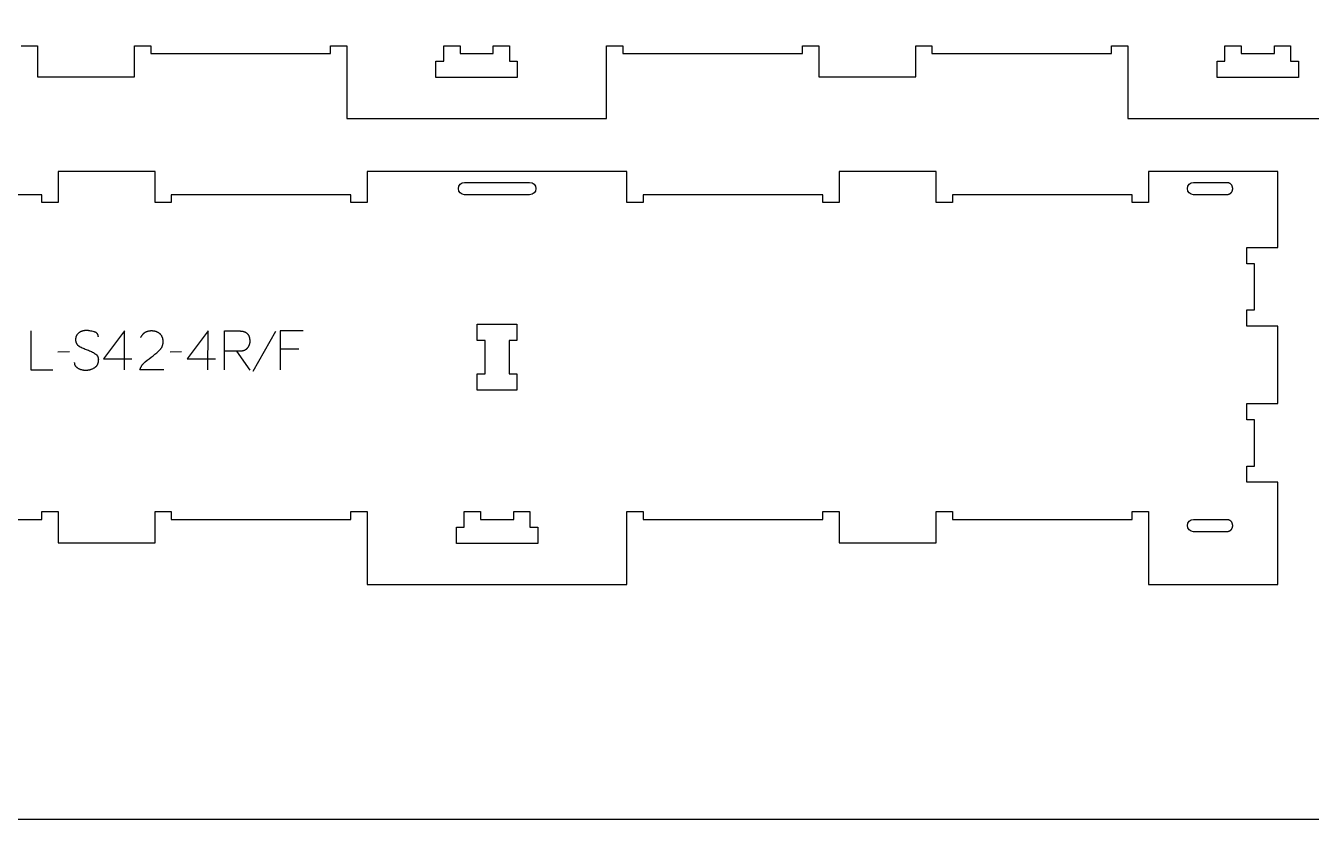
# Model space of a CAD drawing. Extents: x -10701 to -7518, y -36097 to -28504.
# Drawn here: x -9725 to -8737, y -33068 to -32458 of the extents above; entities that cross this region are included whole.
import ezdxf

# ---------------------------------------------------------------- set-up
doc = ezdxf.new("R2010")
doc.units = 0
for name, color, linetype in [('0_SHEET_SPRUCEPLY_2440X122', 1, 'CONTINUOUS'), ('1_ANYTOOL_1MMDEEP_LABELS_S', 2, 'CONTINUOUS'), ('3_ANYTOOL_CUTTHROUGH_INSID', 4, 'CONTINUOUS'), ('4_ANYTOOL_CUTTHROUGH_OUTSI', 5, 'CONTINUOUS')]:
    doc.layers.add(name, color=color, linetype=linetype)

msp = doc.modelspace()

# ---------------------------------------------------------------- linework, layer by layer
at = {"layer": '0_SHEET_SPRUCEPLY_2440X122'}
msp.add_lwpolyline([(-10329.71, -31847.8), (-10329.71, -33067.8), (-7889.71, -33067.8), (-7889.71, -31847.8)], close=True, dxfattribs=at)
at = {"layer": '1_ANYTOOL_1MMDEEP_LABELS_S'}
for points in [[(-9720.82, -32692.44), (-9720.82, -32722.44), (-9703.72, -32722.44)], [(-9668.83, -32697.03), (-9668.83, -32696.84), (-9668.84, -32696.75), (-9668.84, -32696.66), (-9668.85, -32696.57), (-9668.86, -32696.48), (-9668.87, -32696.39), (-9668.88, -32696.3), (-9668.9, -32696.22), (-9668.91, -32696.13), (-9668.93, -32696.05), (-9668.95, -32695.96), (-9668.97, -32695.88), (-9668.99, -32695.8), (-9669.01, -32695.72), (-9669.04, -32695.64), (-9669.06, -32695.56), (-9669.09, -32695.48), (-9669.12, -32695.41), (-9669.15, -32695.33), (-9669.18, -32695.26), (-9669.22, -32695.19), (-9669.25, -32695.11), (-9669.29, -32695.04), (-9669.33, -32694.97), (-9669.37, -32694.9), (-9669.41, -32694.84), (-9669.46, -32694.77), (-9669.5, -32694.7), (-9669.55, -32694.64), (-9669.6, -32694.57), (-9669.65, -32694.51), (-9669.7, -32694.45), (-9669.76, -32694.39), (-9669.81, -32694.33), (-9669.87, -32694.27), (-9669.93, -32694.21), (-9669.99, -32694.16), (-9670.05, -32694.1), (-9670.11, -32694.05), (-9670.18, -32693.99), (-9670.24, -32693.94), (-9670.31, -32693.89), (-9670.38, -32693.84), (-9670.45, -32693.79), (-9670.52, -32693.74), (-9670.6, -32693.69), (-9670.67, -32693.65), (-9670.75, -32693.6), (-9670.83, -32693.56), (-9670.91, -32693.51), (-9670.99, -32693.47), (-9671.16, -32693.39), (-9671.34, -32693.31), (-9671.52, -32693.24), (-9671.71, -32693.17), (-9671.91, -32693.11), (-9672.11, -32693.04), (-9672.92, -32692.82), (-9673.72, -32692.63), (-9674.5, -32692.47), (-9675.27, -32692.34), (-9675.65, -32692.28), (-9676.03, -32692.23), (-9676.4, -32692.19), (-9676.77, -32692.16), (-9677.14, -32692.13), (-9677.5, -32692.12), (-9677.86, -32692.11), (-9678.22, -32692.1), (-9678.41, -32692.1), (-9678.6, -32692.11), (-9678.8, -32692.12), (-9678.99, -32692.13), (-9679.18, -32692.15), (-9679.37, -32692.17), (-9679.55, -32692.19), (-9679.74, -32692.22), (-9679.92, -32692.25), (-9680.11, -32692.28), (-9680.29, -32692.32), (-9680.47, -32692.36), (-9680.65, -32692.4), (-9680.83, -32692.45), (-9681.01, -32692.5), (-9681.18, -32692.56), (-9681.36, -32692.62), (-9681.53, -32692.68), (-9681.7, -32692.74), (-9681.88, -32692.81), (-9682.05, -32692.89), (-9682.21, -32692.96), (-9682.38, -32693.04), (-9682.55, -32693.13), (-9682.71, -32693.21), (-9682.88, -32693.3), (-9683.04, -32693.4), (-9683.2, -32693.5), (-9683.36, -32693.6), (-9683.52, -32693.7), (-9683.67, -32693.81), (-9683.83, -32693.92), (-9683.98, -32694.04), (-9684.13, -32694.16), (-9684.27, -32694.28), (-9684.41, -32694.4), (-9684.55, -32694.53), (-9684.67, -32694.66), (-9684.8, -32694.79), (-9684.92, -32694.93), (-9685.03, -32695.07), (-9685.14, -32695.21), (-9685.25, -32695.36), (-9685.34, -32695.51), (-9685.44, -32695.66), (-9685.53, -32695.82), (-9685.61, -32695.97), (-9685.69, -32696.14), (-9685.77, -32696.3), (-9685.84, -32696.47), (-9685.91, -32696.64), (-9685.97, -32696.81), (-9686.02, -32696.99), (-9686.07, -32697.17), (-9686.12, -32697.35), (-9686.16, -32697.53), (-9686.2, -32697.72), (-9686.23, -32697.92), (-9686.26, -32698.11), (-9686.28, -32698.31), (-9686.29, -32698.51), (-9686.31, -32698.71), (-9686.31, -32698.92), (-9686.32, -32699.13), (-9686.31, -32699.35), (-9686.3, -32699.56), (-9686.29, -32699.76), (-9686.27, -32699.97), (-9686.25, -32700.17), (-9686.22, -32700.37), (-9686.18, -32700.56), (-9686.14, -32700.75), (-9686.09, -32700.93), (-9686.04, -32701.12), (-9685.98, -32701.29), (-9685.92, -32701.47), (-9685.88, -32701.55), (-9685.85, -32701.64), (-9685.81, -32701.72), (-9685.77, -32701.81), (-9685.74, -32701.89), (-9685.69, -32701.97), (-9685.65, -32702.05), (-9685.61, -32702.13), (-9685.56, -32702.21), (-9685.52, -32702.29), (-9685.47, -32702.36), (-9685.42, -32702.44), (-9685.37, -32702.51), (-9685.32, -32702.59), (-9685.27, -32702.66), (-9685.21, -32702.73), (-9685.16, -32702.8), (-9685.1, -32702.87), (-9685.04, -32702.94), (-9684.98, -32703.01), (-9684.92, -32703.08), (-9684.85, -32703.15), (-9684.79, -32703.21), (-9684.72, -32703.28), (-9684.59, -32703.4), (-9684.45, -32703.53), (-9684.3, -32703.65), (-9684.15, -32703.76), (-9683.99, -32703.87), (-9683.83, -32703.98), (-9683.66, -32704.09), (-9683.49, -32704.19), (-9682.77, -32704.58), (-9682.04, -32704.96), (-9681.29, -32705.33), (-9680.53, -32705.68), (-9679.75, -32706.03), (-9678.96, -32706.36), (-9678.14, -32706.68), (-9677.32, -32706.99), (-9676.49, -32707.31), (-9675.68, -32707.64), (-9674.9, -32707.98), (-9674.13, -32708.34), (-9673.39, -32708.71), (-9672.66, -32709.1), (-9671.96, -32709.51), (-9671.27, -32709.93), (-9671.11, -32710.04), (-9670.95, -32710.15), (-9670.79, -32710.27), (-9670.72, -32710.33), (-9670.64, -32710.39), (-9670.57, -32710.45), (-9670.5, -32710.51), (-9670.43, -32710.58), (-9670.37, -32710.64), (-9670.3, -32710.71), (-9670.24, -32710.78), (-9670.17, -32710.84), (-9670.11, -32710.91), (-9670.05, -32710.98), (-9669.99, -32711.05), (-9669.93, -32711.13), (-9669.88, -32711.2), (-9669.82, -32711.27), (-9669.77, -32711.35), (-9669.72, -32711.42), (-9669.67, -32711.5), (-9669.62, -32711.58), (-9669.57, -32711.66), (-9669.53, -32711.73), (-9669.48, -32711.82), (-9669.44, -32711.9), (-9669.4, -32711.98), (-9669.36, -32712.06), (-9669.32, -32712.15), (-9669.29, -32712.23), (-9669.25, -32712.32), (-9669.22, -32712.41), (-9669.18, -32712.5), (-9669.15, -32712.59), (-9669.12, -32712.68), (-9669.1, -32712.77), (-9669.07, -32712.86), (-9669.02, -32713.05), (-9668.98, -32713.24), (-9668.94, -32713.43), (-9668.91, -32713.63), (-9668.89, -32713.84), (-9668.87, -32714.05), (-9668.85, -32714.26), (-9668.84, -32714.47), (-9668.84, -32714.69), (-9668.85, -32714.91), (-9668.86, -32715.14), (-9668.87, -32715.37), (-9668.89, -32715.6), (-9668.92, -32715.83), (-9668.95, -32716.06), (-9668.99, -32716.28), (-9669.03, -32716.49), (-9669.08, -32716.7), (-9669.13, -32716.91), (-9669.18, -32717.12), (-9669.25, -32717.32), (-9669.31, -32717.52), (-9669.38, -32717.71), (-9669.46, -32717.9), (-9669.54, -32718.09), (-9669.63, -32718.27), (-9669.72, -32718.45), (-9669.82, -32718.62), (-9669.92, -32718.8), (-9670.02, -32718.96), (-9670.14, -32719.13), (-9670.25, -32719.29), (-9670.37, -32719.45), (-9670.5, -32719.6), (-9670.63, -32719.75), (-9670.77, -32719.89), (-9670.91, -32720.03), (-9671.06, -32720.17), (-9671.21, -32720.31), (-9671.37, -32720.44), (-9671.53, -32720.56), (-9671.7, -32720.69), (-9671.87, -32720.81), (-9672.04, -32720.92), (-9672.41, -32721.14), (-9672.77, -32721.35), (-9673.14, -32721.54), (-9673.51, -32721.72), (-9673.88, -32721.89), (-9674.26, -32722.04), (-9674.45, -32722.11), (-9674.64, -32722.18), (-9674.84, -32722.24), (-9675.03, -32722.3), (-9675.22, -32722.36), (-9675.42, -32722.41), (-9675.61, -32722.46), (-9675.81, -32722.5), (-9676.01, -32722.55), (-9676.21, -32722.59), (-9676.4, -32722.62), (-9676.6, -32722.65), (-9676.81, -32722.68), (-9677.01, -32722.71), (-9677.41, -32722.75), (-9677.82, -32722.77), (-9678.24, -32722.79), (-9678.65, -32722.79), (-9679.06, -32722.77), (-9679.46, -32722.75), (-9679.86, -32722.71), (-9680.26, -32722.65), (-9680.65, -32722.59), (-9681.03, -32722.51), (-9681.41, -32722.42), (-9681.79, -32722.32), (-9682.16, -32722.2), (-9682.53, -32722.08), (-9682.89, -32721.94), (-9683.25, -32721.78), (-9683.61, -32721.62), (-9683.96, -32721.44), (-9684.3, -32721.24), (-9684.47, -32721.14), (-9684.63, -32721.04), (-9684.79, -32720.93), (-9684.94, -32720.82), (-9685.09, -32720.71), (-9685.23, -32720.6), (-9685.37, -32720.48), (-9685.5, -32720.36), (-9685.63, -32720.23), (-9685.75, -32720.11), (-9685.86, -32719.98), (-9685.97, -32719.84), (-9686.03, -32719.78), (-9686.08, -32719.71), (-9686.13, -32719.64), (-9686.18, -32719.57), (-9686.22, -32719.5), (-9686.27, -32719.43), (-9686.32, -32719.36), (-9686.36, -32719.28), (-9686.4, -32719.21), (-9686.44, -32719.14), (-9686.48, -32719.06), (-9686.52, -32718.99), (-9686.56, -32718.91), (-9686.59, -32718.83), (-9686.63, -32718.75), (-9686.66, -32718.68), (-9686.69, -32718.6), (-9686.72, -32718.52), (-9686.75, -32718.44), (-9686.78, -32718.35), (-9686.83, -32718.19), (-9686.87, -32718.02), (-9686.91, -32717.85), (-9686.95, -32717.68), (-9686.98, -32717.5), (-9687, -32717.32), (-9687.02, -32717.14), (-9687.03, -32716.95), (-9687.04, -32716.76), (-9687.04, -32716.57)], [(-9648.82, -32722.44), (-9648.77, -32692.4), (-9664.8, -32713.79)], [(-9618.6, -32722.4), (-9636.9, -32722.36), (-9636.76, -32721.9), (-9636.68, -32721.68), (-9636.59, -32721.46), (-9636.51, -32721.24), (-9636.42, -32721.02), (-9636.33, -32720.8), (-9636.23, -32720.59), (-9636.13, -32720.38), (-9636.03, -32720.17), (-9635.92, -32719.97), (-9635.81, -32719.77), (-9635.7, -32719.57), (-9635.58, -32719.37), (-9635.46, -32719.17), (-9635.33, -32718.98), (-9635.2, -32718.79), (-9635.07, -32718.6), (-9634.94, -32718.41), (-9634.8, -32718.23), (-9634.65, -32718.05), (-9634.51, -32717.87), (-9634.36, -32717.69), (-9634.21, -32717.52), (-9634.05, -32717.35), (-9633.89, -32717.18), (-9633.72, -32717.01), (-9633.56, -32716.84), (-9633.39, -32716.68), (-9633.21, -32716.52), (-9632.85, -32716.21), (-9631.38, -32714.99), (-9629.88, -32713.8), (-9628.38, -32712.64), (-9626.85, -32711.52), (-9626.1, -32710.95), (-9625.36, -32710.39), (-9624.65, -32709.81), (-9623.96, -32709.22), (-9623.3, -32708.63), (-9622.65, -32708.03), (-9622.03, -32707.42), (-9621.43, -32706.8), (-9621.29, -32706.64), (-9621.14, -32706.49), (-9621.01, -32706.33), (-9620.88, -32706.16), (-9620.75, -32706), (-9620.63, -32705.83), (-9620.51, -32705.66), (-9620.4, -32705.49), (-9620.29, -32705.31), (-9620.19, -32705.13), (-9620.09, -32704.96), (-9619.99, -32704.77), (-9619.9, -32704.59), (-9619.82, -32704.4), (-9619.74, -32704.22), (-9619.66, -32704.03), (-9619.59, -32703.83), (-9619.52, -32703.64), (-9619.46, -32703.44), (-9619.4, -32703.24), (-9619.35, -32703.04), (-9619.3, -32702.84), (-9619.26, -32702.63), (-9619.22, -32702.42), (-9619.19, -32702.21), (-9619.16, -32702), (-9619.13, -32701.78), (-9619.11, -32701.57), (-9619.09, -32701.35), (-9619.08, -32701.12), (-9619.08, -32700.9), (-9619.07, -32700.67), (-9619.08, -32700.42), (-9619.08, -32700.18), (-9619.1, -32699.93), (-9619.11, -32699.7), (-9619.13, -32699.46), (-9619.16, -32699.23), (-9619.19, -32699), (-9619.23, -32698.78), (-9619.27, -32698.56), (-9619.32, -32698.34), (-9619.37, -32698.13), (-9619.43, -32697.92), (-9619.49, -32697.72), (-9619.56, -32697.52), (-9619.63, -32697.32), (-9619.71, -32697.13), (-9619.79, -32696.94), (-9619.87, -32696.75), (-9619.96, -32696.57), (-9620.06, -32696.39), (-9620.16, -32696.22), (-9620.27, -32696.05), (-9620.38, -32695.88), (-9620.5, -32695.71), (-9620.62, -32695.56), (-9620.74, -32695.4), (-9620.87, -32695.25), (-9621.01, -32695.1), (-9621.15, -32694.95), (-9621.3, -32694.81), (-9621.45, -32694.68), (-9621.6, -32694.54), (-9621.76, -32694.41), (-9621.92, -32694.29), (-9622.09, -32694.17), (-9622.25, -32694.05), (-9622.42, -32693.94), (-9622.6, -32693.83), (-9622.77, -32693.73), (-9622.95, -32693.63), (-9623.13, -32693.53), (-9623.31, -32693.44), (-9623.5, -32693.35), (-9623.68, -32693.26), (-9623.88, -32693.18), (-9624.07, -32693.11), (-9624.26, -32693.04), (-9624.46, -32692.97), (-9624.66, -32692.91), (-9624.87, -32692.85), (-9625.07, -32692.79), (-9625.28, -32692.74), (-9625.49, -32692.69), (-9625.71, -32692.65), (-9625.92, -32692.61), (-9626.14, -32692.58), (-9626.36, -32692.54), (-9626.59, -32692.52), (-9626.81, -32692.5), (-9627.04, -32692.48), (-9627.28, -32692.46), (-9627.51, -32692.45), (-9627.99, -32692.44), (-9628.35, -32692.45), (-9628.71, -32692.46), (-9629.07, -32692.49), (-9629.41, -32692.52), (-9629.75, -32692.57), (-9630.09, -32692.62), (-9630.41, -32692.69), (-9630.74, -32692.76), (-9631.05, -32692.85), (-9631.2, -32692.89), (-9631.36, -32692.94), (-9631.51, -32692.99), (-9631.66, -32693.05), (-9631.81, -32693.1), (-9631.95, -32693.16), (-9632.1, -32693.22), (-9632.24, -32693.29), (-9632.38, -32693.35), (-9632.52, -32693.42), (-9632.66, -32693.49), (-9632.8, -32693.56), (-9632.93, -32693.64), (-9633.07, -32693.72), (-9633.2, -32693.8), (-9633.33, -32693.88), (-9633.46, -32693.97), (-9633.58, -32694.06), (-9633.71, -32694.15), (-9633.83, -32694.24), (-9633.95, -32694.34), (-9634.07, -32694.44), (-9634.19, -32694.54), (-9634.31, -32694.64), (-9634.43, -32694.75), (-9634.54, -32694.85), (-9634.65, -32694.97), (-9634.76, -32695.08), (-9634.87, -32695.19), (-9634.98, -32695.31), (-9635.08, -32695.43), (-9635.19, -32695.56), (-9635.39, -32695.81), (-9635.59, -32696.07), (-9635.78, -32696.35), (-9635.96, -32696.63), (-9636.14, -32696.93), (-9636.31, -32697.23), (-9636.47, -32697.54)], [(-9584.62, -32722.44), (-9584.57, -32692.4), (-9600.6, -32713.79)], [(-9571.84, -32722.44), (-9571.84, -32692.44), (-9560.49, -32692.44), (-9560, -32692.45), (-9559.52, -32692.47), (-9559.29, -32692.49), (-9559.06, -32692.51), (-9558.84, -32692.54), (-9558.62, -32692.57), (-9558.4, -32692.6), (-9558.19, -32692.64), (-9557.98, -32692.68), (-9557.78, -32692.72), (-9557.58, -32692.77), (-9557.38, -32692.82), (-9557.19, -32692.88), (-9557, -32692.93), (-9556.81, -32693), (-9556.63, -32693.06), (-9556.46, -32693.14), (-9556.28, -32693.21), (-9556.11, -32693.29), (-9555.95, -32693.37), (-9555.79, -32693.46), (-9555.63, -32693.55), (-9555.48, -32693.64), (-9555.33, -32693.74), (-9555.18, -32693.84), (-9555.04, -32693.95), (-9554.9, -32694.05), (-9554.77, -32694.17), (-9554.64, -32694.28), (-9554.51, -32694.4), (-9554.39, -32694.53), (-9554.27, -32694.66), (-9554.15, -32694.79), (-9554.04, -32694.93), (-9553.93, -32695.07), (-9553.83, -32695.21), (-9553.73, -32695.36), (-9553.64, -32695.51), (-9553.55, -32695.66), (-9553.46, -32695.82), (-9553.37, -32695.98), (-9553.29, -32696.15), (-9553.22, -32696.32), (-9553.15, -32696.5), (-9553.08, -32696.67), (-9553.01, -32696.86), (-9552.95, -32697.04), (-9552.9, -32697.23), (-9552.84, -32697.42), (-9552.8, -32697.62), (-9552.75, -32697.82), (-9552.71, -32698.03), (-9552.67, -32698.24), (-9552.64, -32698.45), (-9552.61, -32698.67), (-9552.59, -32698.89), (-9552.56, -32699.11), (-9552.55, -32699.34), (-9552.52, -32699.8), (-9552.52, -32700.29), (-9552.52, -32700.46), (-9552.52, -32700.64), (-9552.53, -32700.81), (-9552.54, -32700.99), (-9552.56, -32701.16), (-9552.58, -32701.33), (-9552.6, -32701.5), (-9552.63, -32701.67), (-9552.66, -32701.84), (-9552.69, -32702.01), (-9552.73, -32702.18), (-9552.77, -32702.34), (-9552.81, -32702.51), (-9552.86, -32702.67), (-9552.91, -32702.84), (-9552.96, -32703), (-9553.02, -32703.16), (-9553.08, -32703.32), (-9553.14, -32703.48), (-9553.21, -32703.64), (-9553.28, -32703.8), (-9553.36, -32703.95), (-9553.43, -32704.11), (-9553.52, -32704.26), (-9553.6, -32704.42), (-9553.69, -32704.57), (-9553.78, -32704.72), (-9553.88, -32704.88), (-9553.98, -32705.03), (-9554.08, -32705.18), (-9554.19, -32705.32), (-9554.29, -32705.47), (-9554.41, -32705.62), (-9554.52, -32705.76), (-9554.64, -32705.89), (-9554.76, -32706.03), (-9554.88, -32706.15), (-9555, -32706.28), (-9555.13, -32706.4), (-9555.26, -32706.51), (-9555.39, -32706.62), (-9555.53, -32706.72), (-9555.66, -32706.82), (-9555.8, -32706.92), (-9555.94, -32707.01), (-9556.08, -32707.1), (-9556.23, -32707.18), (-9556.38, -32707.26), (-9556.53, -32707.34), (-9556.68, -32707.41), (-9556.84, -32707.47), (-9556.99, -32707.53), (-9557.15, -32707.59), (-9557.32, -32707.64), (-9557.48, -32707.69), (-9557.65, -32707.73), (-9557.82, -32707.77), (-9557.99, -32707.8), (-9558.17, -32707.83), (-9558.34, -32707.86), (-9558.52, -32707.88), (-9558.7, -32707.9), (-9558.89, -32707.91), (-9560.81, -32707.98), (-9562.84, -32708), (-9571.8, -32708)], [(-9532.89, -32692.92), (-9550.07, -32723.69)], [(-9511.63, -32692.44), (-9529.29, -32692.44), (-9529.29, -32722.44)], [(-9691.07, -32708.56), (-9699.86, -32708.64)], [(-9664.8, -32713.79), (-9643.03, -32713.79)], [(-9604.89, -32708.56), (-9613.67, -32708.64)], [(-9600.6, -32713.79), (-9578.83, -32713.79)], [(-9562.84, -32708), (-9552.39, -32722.49)], [(-9514.8, -32706.42), (-9529.29, -32706.42)]]:
    msp.add_lwpolyline(points, dxfattribs=at)
at = {"layer": '3_ANYTOOL_CUTTHROUGH_INSID', "color": 4}
for points in [[(-9365.52, -32479.16), (-9365.52, -32473.16), (-9353.02, -32473.16), (-9353.02, -32485.16), (-9347.02, -32485.16), (-9347.02, -32497.66), (-9409.52, -32497.66), (-9409.52, -32485.16), (-9403.52, -32485.16), (-9403.52, -32473.16), (-9391.02, -32473.16), (-9391.02, -32479.16)], [(-8765.52, -32479.16), (-8765.52, -32473.16), (-8753.02, -32473.16), (-8753.02, -32485.16), (-8747.02, -32485.16), (-8747.02, -32497.66), (-8809.52, -32497.66), (-8809.52, -32485.16), (-8803.52, -32485.16), (-8803.52, -32473.16), (-8791.02, -32473.16), (-8791.02, -32479.16)], [(-9371.79, -32725.33), (-9371.79, -32699.83), (-9377.79, -32699.83), (-9377.79, -32687.33), (-9347.29, -32687.33), (-9347.29, -32699.83), (-9353.29, -32699.83), (-9353.29, -32725.33), (-9347.29, -32725.33), (-9347.29, -32737.83), (-9377.79, -32737.83), (-9377.79, -32725.33)], [(-9349.79, -32837.28), (-9349.79, -32831.28), (-9337.29, -32831.28), (-9337.29, -32843.28), (-9331.29, -32843.28), (-9331.29, -32855.78), (-9393.79, -32855.78), (-9393.79, -32843.28), (-9387.79, -32843.28), (-9387.79, -32831.28), (-9375.29, -32831.28), (-9375.29, -32837.28)]]:
    msp.add_lwpolyline(points, close=True, dxfattribs=at)
for points in [[(-9387.54, -32578.28), (-9337.54, -32578.28, -1), (-9337.54, -32587.78), (-9387.54, -32587.78, -1)], [(-8827.54, -32578.28), (-8801.8, -32578.28), (-8801.7, -32578.28), (-8801.6, -32578.29), (-8801.5, -32578.29), (-8801.41, -32578.3), (-8801.31, -32578.31), (-8801.21, -32578.33), (-8801.12, -32578.35), (-8801.02, -32578.37), (-8800.92, -32578.39), (-8800.82, -32578.42), (-8800.72, -32578.45), (-8800.63, -32578.48), (-8800.53, -32578.51), (-8800.43, -32578.55), (-8800.34, -32578.59), (-8800.25, -32578.63), (-8800.15, -32578.68), (-8800.06, -32578.73), (-8799.96, -32578.79), (-8799.87, -32578.84), (-8799.78, -32578.9), (-8799.69, -32578.96), (-8799.61, -32579.03), (-8799.52, -32579.09), (-8799.44, -32579.16), (-8799.35, -32579.23), (-8799.27, -32579.31), (-8799.19, -32579.39), (-8799.11, -32579.47), (-8799.04, -32579.55), (-8798.97, -32579.63), (-8798.89, -32579.72), (-8798.82, -32579.81), (-8798.76, -32579.9), (-8798.69, -32579.99), (-8798.63, -32580.08), (-8798.57, -32580.18), (-8798.51, -32580.28), (-8798.45, -32580.37), (-8798.4, -32580.47), (-8798.34, -32580.57), (-8798.3, -32580.68), (-8798.25, -32580.78), (-8798.2, -32580.88), (-8798.16, -32580.99), (-8798.12, -32581.1), (-8798.08, -32581.2), (-8798.05, -32581.31), (-8798.02, -32581.42), (-8797.98, -32581.53), (-8797.96, -32581.63), (-8797.93, -32581.74), (-8797.91, -32581.85), (-8797.89, -32581.96), (-8797.87, -32582.07), (-8797.85, -32582.18), (-8797.83, -32582.29), (-8797.82, -32582.39), (-8797.81, -32582.5), (-8797.8, -32582.6), (-8797.8, -32582.71), (-8797.79, -32582.82), (-8797.79, -32582.92), (-8797.79, -32583.03), (-8797.79, -32583.14), (-8797.79, -32583.24), (-8797.8, -32583.35), (-8797.8, -32583.46), (-8797.81, -32583.56), (-8797.82, -32583.67), (-8797.83, -32583.78), (-8797.85, -32583.88), (-8797.87, -32583.99), (-8797.89, -32584.1), (-8797.91, -32584.21), (-8797.93, -32584.32), (-8797.96, -32584.43), (-8797.98, -32584.54), (-8798.02, -32584.64), (-8798.05, -32584.75), (-8798.08, -32584.86), (-8798.12, -32584.97), (-8798.16, -32585.07), (-8798.2, -32585.18), (-8798.25, -32585.28), (-8798.3, -32585.38), (-8798.34, -32585.49), (-8798.4, -32585.59), (-8798.45, -32585.69), (-8798.51, -32585.79), (-8798.57, -32585.88), (-8798.63, -32585.98), (-8798.69, -32586.07), (-8798.76, -32586.17), (-8798.82, -32586.26), (-8798.89, -32586.35), (-8798.97, -32586.43), (-8799.04, -32586.51), (-8799.11, -32586.6), (-8799.19, -32586.68), (-8799.27, -32586.75), (-8799.35, -32586.83), (-8799.44, -32586.9), (-8799.52, -32586.97), (-8799.61, -32587.04), (-8799.69, -32587.1), (-8799.78, -32587.16), (-8799.87, -32587.22), (-8799.96, -32587.28), (-8800.06, -32587.33), (-8800.15, -32587.38), (-8800.25, -32587.43), (-8800.34, -32587.47), (-8800.43, -32587.51), (-8800.53, -32587.55), (-8800.63, -32587.58), (-8800.72, -32587.62), (-8800.82, -32587.65), (-8800.92, -32587.67), (-8801.02, -32587.7), (-8801.12, -32587.72), (-8801.21, -32587.73), (-8801.31, -32587.75), (-8801.41, -32587.76), (-8801.5, -32587.77), (-8801.6, -32587.78), (-8801.7, -32587.78), (-8801.8, -32587.78), (-8827.54, -32587.78, -1)], [(-8827.54, -32846.78, -1), (-8827.54, -32837.28), (-8801.8, -32837.28), (-8801.7, -32837.28), (-8801.6, -32837.29), (-8801.5, -32837.29), (-8801.41, -32837.3), (-8801.31, -32837.31), (-8801.21, -32837.33), (-8801.12, -32837.35), (-8801.02, -32837.37), (-8800.92, -32837.39), (-8800.82, -32837.42), (-8800.72, -32837.45), (-8800.63, -32837.48), (-8800.53, -32837.51), (-8800.43, -32837.55), (-8800.34, -32837.59), (-8800.25, -32837.63), (-8800.15, -32837.68), (-8800.06, -32837.73), (-8799.96, -32837.79), (-8799.87, -32837.84), (-8799.78, -32837.9), (-8799.69, -32837.96), (-8799.61, -32838.03), (-8799.52, -32838.09), (-8799.44, -32838.16), (-8799.35, -32838.23), (-8799.27, -32838.31), (-8799.19, -32838.39), (-8799.11, -32838.47), (-8799.04, -32838.55), (-8798.97, -32838.63), (-8798.89, -32838.72), (-8798.82, -32838.81), (-8798.76, -32838.9), (-8798.69, -32838.99), (-8798.63, -32839.08), (-8798.57, -32839.18), (-8798.51, -32839.28), (-8798.45, -32839.37), (-8798.4, -32839.47), (-8798.34, -32839.57), (-8798.3, -32839.68), (-8798.25, -32839.78), (-8798.2, -32839.88), (-8798.16, -32839.99), (-8798.12, -32840.1), (-8798.08, -32840.2), (-8798.05, -32840.31), (-8798.02, -32840.42), (-8797.98, -32840.53), (-8797.96, -32840.63), (-8797.93, -32840.74), (-8797.91, -32840.85), (-8797.89, -32840.96), (-8797.87, -32841.07), (-8797.85, -32841.18), (-8797.83, -32841.29), (-8797.82, -32841.39), (-8797.81, -32841.5), (-8797.8, -32841.6), (-8797.8, -32841.71), (-8797.79, -32841.82), (-8797.79, -32841.92), (-8797.79, -32842.03), (-8797.79, -32842.14), (-8797.79, -32842.24), (-8797.8, -32842.35), (-8797.8, -32842.46), (-8797.81, -32842.56), (-8797.82, -32842.67), (-8797.83, -32842.78), (-8797.85, -32842.88), (-8797.87, -32842.99), (-8797.89, -32843.1), (-8797.91, -32843.21), (-8797.93, -32843.32), (-8797.96, -32843.43), (-8797.98, -32843.54), (-8798.02, -32843.64), (-8798.05, -32843.75), (-8798.08, -32843.86), (-8798.12, -32843.97), (-8798.16, -32844.07), (-8798.2, -32844.18), (-8798.25, -32844.28), (-8798.3, -32844.38), (-8798.34, -32844.49), (-8798.4, -32844.59), (-8798.45, -32844.69), (-8798.51, -32844.79), (-8798.57, -32844.88), (-8798.63, -32844.98), (-8798.69, -32845.07), (-8798.76, -32845.17), (-8798.82, -32845.26), (-8798.89, -32845.35), (-8798.97, -32845.43), (-8799.04, -32845.51), (-8799.11, -32845.6), (-8799.19, -32845.68), (-8799.27, -32845.75), (-8799.35, -32845.83), (-8799.44, -32845.9), (-8799.52, -32845.97), (-8799.61, -32846.04), (-8799.69, -32846.1), (-8799.78, -32846.16), (-8799.87, -32846.22), (-8799.96, -32846.28), (-8800.06, -32846.33), (-8800.15, -32846.38), (-8800.25, -32846.43), (-8800.34, -32846.47), (-8800.43, -32846.51), (-8800.53, -32846.55), (-8800.63, -32846.58), (-8800.72, -32846.62), (-8800.82, -32846.65), (-8800.92, -32846.67), (-8801.02, -32846.7), (-8801.12, -32846.72), (-8801.21, -32846.73), (-8801.31, -32846.75), (-8801.41, -32846.76), (-8801.5, -32846.77), (-8801.6, -32846.78), (-8801.7, -32846.78), (-8801.8, -32846.78)]]:
    msp.add_lwpolyline(points, format="xyb", close=True, dxfattribs=at)
at = {"layer": '4_ANYTOOL_CUTTHROUGH_OUTSI', "color": 5}
for points in [[(-9728.02, -32473.16), (-9715.52, -32473.16), (-9715.52, -32497.16), (-9641.02, -32497.16), (-9641.02, -32473.16), (-9628.52, -32473.16), (-9628.52, -32479.16), (-9490.52, -32479.16), (-9490.52, -32473.16), (-9478.02, -32473.16), (-9478.02, -32473.41), (-9478.02, -32529.16), (-9278.52, -32529.16), (-9278.52, -32473.41), (-9278.52, -32473.16), (-9266.02, -32473.16), (-9266.02, -32479.16), (-9228.27, -32479.16), (-9128.02, -32479.16), (-9128.02, -32473.16), (-9115.52, -32473.16), (-9115.52, -32497.16), (-9041.02, -32497.16), (-9041.02, -32473.16), (-9028.52, -32473.16), (-9028.52, -32479.16), (-8890.52, -32479.16), (-8890.52, -32473.16), (-8878.02, -32473.16), (-8878.02, -32529.16), (-8678.52, -32529.16)], [(-9850.29, -32837.28), (-9712.29, -32837.28), (-9712.29, -32831.28), (-9699.79, -32831.28), (-9699.79, -32855.28), (-9625.29, -32855.28), (-9625.29, -32831.28), (-9612.79, -32831.28), (-9612.79, -32837.28), (-9474.79, -32837.28), (-9474.79, -32831.28), (-9462.29, -32831.28), (-9462.29, -32887.28), (-9262.79, -32887.28), (-9262.79, -32831.28), (-9250.29, -32831.28), (-9250.29, -32837.28), (-9212.54, -32837.28), (-9112.29, -32837.28), (-9112.29, -32831.28), (-9099.79, -32831.28), (-9099.79, -32855.28), (-9025.29, -32855.28), (-9025.29, -32831.28), (-9012.79, -32831.28), (-9012.79, -32837.28), (-8912.54, -32837.28), (-8874.79, -32837.28), (-8874.79, -32831.28), (-8862.29, -32831.28), (-8862.29, -32887.28), (-8762.79, -32887.28), (-8762.79, -32867.53), (-8762.79, -32855.53), (-8762.79, -32808.78), (-8786.79, -32808.78), (-8786.79, -32796.28), (-8780.79, -32796.28), (-8780.79, -32760.78), (-8786.79, -32760.78), (-8786.79, -32748.28), (-8762.79, -32748.28), (-8762.79, -32688.78), (-8786.79, -32688.78), (-8786.79, -32676.28), (-8780.79, -32676.28), (-8780.79, -32640.78), (-8786.79, -32640.78), (-8786.79, -32628.28), (-8762.79, -32628.28), (-8762.79, -32628.28), (-8762.79, -32569.78), (-8862.29, -32569.78), (-8862.29, -32593.78), (-8874.79, -32593.78), (-8874.79, -32587.78), (-8912.54, -32587.78), (-9012.79, -32587.78), (-9012.79, -32593.78), (-9025.29, -32593.78), (-9025.29, -32569.78), (-9099.79, -32569.78), (-9099.79, -32593.78), (-9112.29, -32593.78), (-9112.29, -32587.78), (-9212.54, -32587.78), (-9250.29, -32587.78), (-9250.29, -32593.78), (-9262.79, -32593.78), (-9262.79, -32569.78), (-9462.29, -32569.78), (-9462.29, -32593.53), (-9462.29, -32593.78), (-9474.79, -32593.78), (-9474.79, -32587.78), (-9612.79, -32587.78), (-9612.79, -32593.78), (-9625.29, -32593.78), (-9625.29, -32569.78), (-9699.79, -32569.78), (-9699.79, -32593.78), (-9712.29, -32593.78), (-9712.29, -32587.78), (-9850.29, -32587.78)]]:
    msp.add_lwpolyline(points, dxfattribs=at)

doc.saveas('drawing.dxf')
